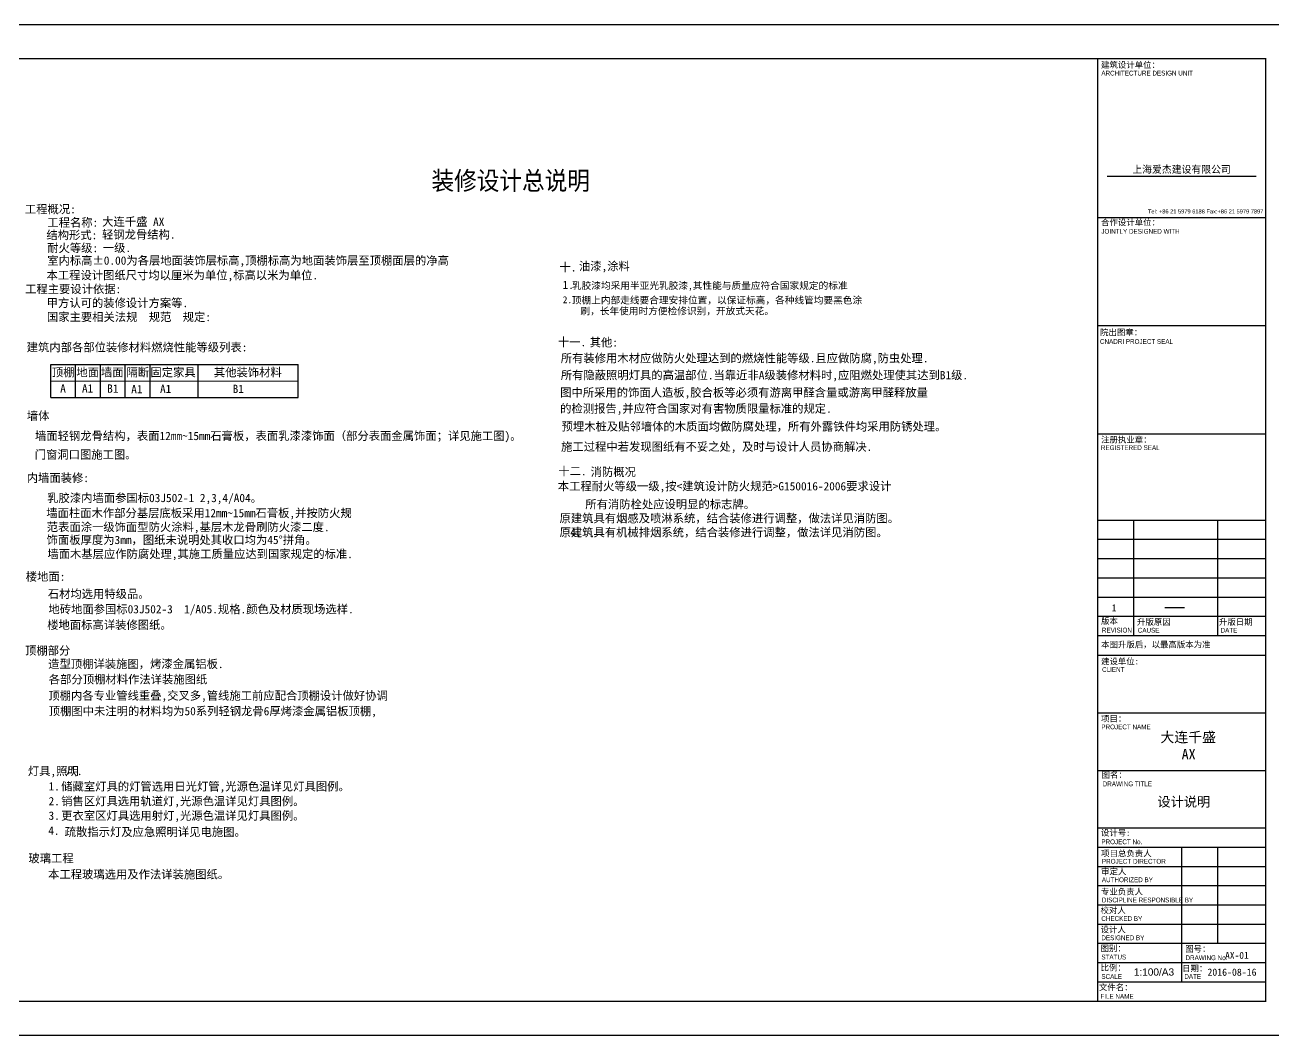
# Model space of a CAD drawing. Header units: millimetres. Extents: x 5896 to 6381, y 4295 to 4378.
# Drawn here: x 5940.39 to 5975.74, y 4349.31 to 4377.92 of the extents above; entities that cross this region are included whole.
import ezdxf
from ezdxf.enums import TextEntityAlignment as Align

# ---------------------------------------------------------------- set-up
doc = ezdxf.new("R2010")
doc.units = ezdxf.units.MM
doc.layers.add('GA_X DIM', color=8, linetype='Continuous')
doc.layers.add('图框', color=254, linetype='Continuous')
doc.styles.add('-仿宋_GB2312', font='', dxfattribs={"width": 0.8})
doc.styles.add('ARIAL', font='Arial.ttf')
doc.styles.add('FUGUE', font='Arial.ttf')
doc.styles.add('HT', font='')
doc.styles.get("Standard").update_dxf_attribs({"font": 'Arial.ttf'})
doc.styles.add('图框明细', font='')
doc.styles.add('图签-仿宋', font='')
doc.styles.add('图签-黑体', font='')
doc.styles.get('-仿宋_GB2312').set_extended_font_data('SimSun')
doc.styles.get('HT').set_extended_font_data('SimHei')
doc.styles.get('图框明细').set_extended_font_data('NSimSun')
doc.styles.get('图签-仿宋').set_extended_font_data('FangSong_GB2312')
doc.styles.get('图签-黑体').set_extended_font_data('SimHei')

# ---------------------------------------------------------------- blocks, each defined once
blk = doc.blocks.new('tukuang')
at = {"layer": '图框'}
for p, q in [((155.6, 1739.4), (155.6, 2870.7)), ((3606.1, 2870.7), (3606.1, 99)), ((99, 2729.3), (212.1, 2729.3)), ((99, 2644.4), (212.1, 2644.4)), ((99, 2503), (212.1, 2503)), ((3634.3, 2525.2), (4072.7, 2525.2)), ((99, 2418.2), (212.1, 2418.2)), ((3606.1, 2404), (4101, 2404)), ((99, 2276.8), (212.1, 2276.8)), ((99, 2191.9), (212.1, 2191.9)), ((3606.1, 2085.9), (4101, 2085.9)), ((99, 2050.5), (212.1, 2050.5)), ((99, 1965.7), (212.1, 1965.7)), ((99, 1824.2), (212.1, 1824.2)), ((3606.1, 1767.7), (4101, 1767.7)), ((99, 1598), (212.1, 1598)), ((4101, 1513.1), (3606.1, 1513.1)), ((3712.1, 1513.1), (3712.1, 1173.7)), ((3959.6, 1513.1), (3959.6, 1173.7)), ((4101, 1456.6), (3606.1, 1456.6)), ((4101, 1400), (3606.1, 1400)), ((4101, 1343.4), (3606.1, 1343.4)), ((4101, 1286.9), (3606.1, 1286.9)), ((3804.6, 1257.4), (3862.4, 1257.4)), ((4101, 1230.3), (3606.1, 1230.3)), ((4101, 1173.7), (3606.1, 1173.7)), ((3606.1, 1117.2), (4101, 1117.2)), ((3606.1, 947.5), (4101, 947.5)), ((3606.1, 777.8), (4101, 777.8)), ((4101, 608.1), (3606.1, 608.1)), ((4101, 551.5), (3606.1, 551.5)), ((3853.5, 551.5), (3853.5, 155.6)), ((3959.6, 551.5), (3959.6, 268.7)), ((4101, 494.9), (3606.1, 494.9)), ((4101, 438.4), (3606.1, 438.4)), ((4101, 381.8), (3606.1, 381.8)), ((4101, 325.3), (3606.1, 325.3)), ((4101, 268.7), (3606.1, 268.7)), ((4101, 212.1), (3606.1, 212.1)), ((4101, 155.6), (3606.1, 155.6))]:
    blk.add_line(p, q, dxfattribs=at)
blk.add_lwpolyline([(0, 0), (4200, 0), (4200, 2969.7), (0, 2969.7)], close=True, dxfattribs=at)
at = {"layer": '图框', "const_width": 4.24}
for points in [[(99, 1511), (99, 2872.8)], [(99, 2870.7), (212.1, 2870.7)], [(99, 1739.4), (212.1, 1739.4)], [(99, 1513.1), (212.1, 1513.1)]]:
    blk.add_lwpolyline(points, dxfattribs=at)
blk.add_lwpolyline([(212.1, 2870.7), (4101, 2870.7), (4101, 99), (212.1, 99)], close=True, dxfattribs=at)
at = {"layer": '图框'}
for s, height, style, p in [('建筑设计单位：', 17.68, 'HT', (3616.6, 2843.5)), ('合作设计单位：', 17.68, 'HT', (3616.7, 2380.2)), ('院出图章：', 17.68, '图签-黑体', (3614.1, 2057)), ('注册执业章：', 17.68, '图签-黑体', (3616.9, 1741.7)), ('1', 21.2, '图签-仿宋', (3647.7, 1245.3)), ('版本', 17.68, '图签-黑体', (3616.9, 1208.3)), ('升版原因', 17.68, '图签-黑体', (3722.5, 1205.7)), ('升版日期', 17.68, '图签-黑体', (3963.4, 1205.7)), ('本图升版后，以最高版本为准', 17.677, '图签-黑体', (3616.9, 1139.3)), ('建设单位:', 17.68, '图签-黑体', (3616.8, 1089.8)), ('项目：', 17.68, '图签-黑体', (3616.8, 921.4)), ('图名：', 17.68, '图签-黑体', (3618.2, 756)), ('设计号:', 17.68, '图签-黑体', (3616.3, 585.7)), ('项目总负责人', 17.68, '图签-黑体', (3616.9, 525.2)), ('审定人', 17.68, '图签-黑体', (3616.9, 471.9)), ('专业负责人', 17.68, '图签-黑体', (3616.6, 412.8)), ('校对人', 17.68, '图签-黑体', (3615.3, 357.8)), ('设计人', 17.68, '图签-黑体', (3615.3, 301.3)), ('图别：', 17.68, '图签-黑体', (3615.3, 246.1)), ('图号：', 17.68, '图签-黑体', (3864.1, 244.6)), ('比例：', 17.68, '图签-黑体', (3615.4, 189.4)), ('日期：', 17.68, '图签-黑体', (3855.1, 187.1)), ('文件名：', 17.68, '图签-黑体', (3610.6, 131.4))]:
    blk.add_text(s, height=height, dxfattribs=dict(at, style=style)).set_placement(p)
at = {"layer": '图框', "style": 'ARIAL', "width": 0.75}
for s, height, p in [('ARCHITECTURE DESIGN UNIT', 14.141, (3617.7, 2821.1)), ('JOINTLY DESIGNED WITH', 14.141, (3617.7, 2356)), ('CNADRI PROJECT SEAL', 14.141, (3613.6, 2032.1)), ('REGISTERED SEAL', 14.141, (3616.4, 1720)), ('REVISION', 14.14, (3619.2, 1183.5)), ('CAUSE', 14.14, (3724.8, 1183.1)), ('DATE', 14.14, (3968.2, 1183.1)), ('CLIENT', 14.14, (3619.9, 1067.6)), ('PROJECT NAME', 14.141, (3617.7, 898.9)), ('DRAWING TITLE', 14.141, (3621.7, 731.4)), ('PROJECT No.', 14.141, (3617.7, 561.1)), ('PROJECT DIRECTOR', 14.141, (3619.2, 503.8)), ('AUTHORIZED BY', 14.141, (3619.2, 449.5)), ('DISCIPLINE RESPONSIBLE BY', 14.141, (3619.2, 390)), ('CHECKED BY', 14.14, (3617.7, 335.5)), ('DESIGNED BY', 14.141, (3617.7, 278.9)), ('STATUS', 14.14, (3617.7, 222.3)), ('DRAWING No.', 14.141, (3865.1, 220.2)), ('SCALE', 14.14, (3617.7, 165.1)), ('DATE', 14.14, (3861.6, 165.1)), ('FILE NAME', 14.14, (3614.9, 106.8))]:
    blk.add_text(s, height=height, dxfattribs=at).set_placement(p)
at = {"layer": '图框'}
for s, style, p in [('工艺', '图签-黑体', (136.9, 2656.3)), ('设备', '图签-黑体', (193.1, 2657.2)), ('动力', '图签-黑体', (136.3, 2429.7)), ('总图', '图签-黑体', (193.1, 2427.1)), ('电气', '图签-黑体', (136.9, 2203.8)), ('电讯', '图签-黑体', (193.1, 2202.8)), ('给排水', '图签-黑体', (136.3, 1969.5)), ('暖通', 'HT', (189.6, 1971.9)), ('建筑', '图签-黑体', (136.4, 1756.9)), ('结构', '图签-黑体', (191.7, 1755.6)), ('制图人', '图签-黑体', (162.3, 1518.2))]:
    blk.add_text(s, height=17.68, rotation=90, dxfattribs=dict(at, style=style)).set_placement(p)
at = {"layer": '图框', "insert": (3853.5, 2544), "char_height": 21.212, "width": 494.949, "attachment_point": 5, "line_spacing_factor": 0.66852, "style": 'FUGUE'}
blk.add_mtext('{\\fLiSu|b0|i0|c134|p49;\\C251;上海爱杰建设有限公司}', dxfattribs=at)
at = {"layer": '图框', "insert": (3754.5, 2415.4), "char_height": 21.647, "attachment_point": 7, "line_spacing_factor": 0.66852, "style": 'FUGUE'}
blk.add_mtext('{\\H0.55168x;\\C7;Tel: +86 21 5979 6188 Fax:+86 21 5979 7897}', dxfattribs=at)
at = {"layer": '图框', "insert": (3669.6, 890.8), "char_height": 30, "width": 393.518, "attachment_point": 1, "style": 'ARIAL'}
blk.add_mtext('\\pi121.59;{\\fSimSun|b0|i0|c134|p2;\\C7;大连千盛\\P\\pi184.27;AX}', dxfattribs=at)
at = {"layer": '图框', "attachment_point": 4}
for s, insert, char_height, width in [('1:100/A3', (3713, 185.2), 21.21, 119.272), ('{\\fSTSong|b0|i0|c0|p2;\\C7;201\\fSTSong|b0|i0|c134|p2;6-08\\fSTSong|b0|i0|c0|p2;-\\fSTSong|b0|i0|c134|p2;16}', (3929.5, 184.7), 21.2121, 11.04)]:
    blk.add_mtext(s, dxfattribs=dict(at, insert=insert, char_height=char_height, width=width))

msp = doc.modelspace()

# ---------------------------------------------------------------- linework, layer by layer
at = {"color": 3}
for p, q in [((5941.115, 4367.367), (5941.115, 4368.307)), ((5941.115, 4368.307), (5948.126, 4368.307)), ((5941.82, 4367.367), (5941.82, 4368.307)), ((5942.525, 4367.367), (5942.525, 4368.307)), ((5943.23, 4367.367), (5943.23, 4368.307)), ((5943.935, 4367.367), (5943.935, 4368.307)), ((5945.295, 4367.367), (5945.295, 4368.307)), ((5948.126, 4367.367), (5948.126, 4368.307)), ((5941.115, 4367.837), (5948.126, 4367.833)), ((5941.115, 4367.367), (5948.126, 4367.367))]:
    msp.add_line(p, q, dxfattribs=at)

# ---------------------------------------------------------------- block references
at = {"layer": 'GA_X DIM', "xscale": 0.009635294117647079, "yscale": 0.009635294117647079, "zscale": 0.009635294117647079}
msp.add_blockref('tukuang', (5936.022, 4349.307), dxfattribs=at)

# ---------------------------------------------------------------- texts
at = {"color": 3, "linetype": 'ByBlock', "style": '-仿宋_GB2312', "width": 0.9}
msp.add_text('装修设计总说明', height=0.5223, dxfattribs=at).set_placement((5951.903, 4373.25))
at = {"color": 3, "style": '图框明细'}
for s, height, p in [('工程概况:', 0.235, (5940.385, 4372.584)), ('大连千盛 AX', 0.235, (5942.574, 4372.229)), ('工程名称:', 0.235, (5941.02, 4372.207)), ('轻钢龙骨结构.', 0.235, (5942.569, 4371.867)), ('结构形式:', 0.235, (5940.994, 4371.851)), ('耐火等级:', 0.235, (5941.017, 4371.485)), ('一级.', 0.235, (5942.591, 4371.492)), ('室内标高%%P0.00为各层地面装饰层标高,顶棚标高为地面装饰层至顶棚面层的净高', 0.23504, (5941.018, 4371.13)), ('油漆,涂料', 0.235, (5956.081, 4370.97)), ('本工程设计图纸尺寸均以厘米为单位,标高以米为单位.', 0.23504, (5940.997, 4370.715)), ('工程主要设计依据:', 0.235, (5940.39, 4370.323)), ('乳胶漆均采用半亚光乳胶漆,其性能与质量应符合国家规定的标准', 0.19586, (5955.881, 4370.44)), ('甲方认可的装修设计方案等.', 0.23504, (5941.003, 4369.928)), ('顶棚上内部走线要合理安排位置，以保证标高，各种线管均要黑色涂', 0.19586, (5955.878, 4370.028)), ('国家主要相关法规  规范  规定:', 0.23504, (5941.009, 4369.531)), ('刷，长年使用时方便检修识别，开放式天花。 ', 0.19586, (5956.123, 4369.72)), ('其他:', 0.235, (5956.384, 4368.811)), ('建筑内部各部位装修材料燃烧性能等级列表:', 0.23504, (5940.436, 4368.673)), ('所有装修用木材应做防火处理达到的燃烧性能等级.且应做防腐,防虫处理.', 0.23504, (5955.565, 4368.363)), ('顶棚', 0.235, (5941.15, 4367.963)), ('地面', 0.235, (5941.843, 4367.963)), ('墙面', 0.235, (5942.54, 4367.963)), ('隔断', 0.235, (5943.264, 4367.963)), ('固定家具', 0.235, (5943.941, 4367.963)), ('其他装饰材料', 0.235, (5945.738, 4367.963)), ('所有隐蔽照明灯具的高温部位.当靠近非A级装修材料时,应阻燃处理使其达到B1级.', 0.23504, (5955.565, 4367.884)), ('图中所采用的饰面人造板,胶合板等必须有游离甲醛含量或游离甲醛释放量', 0.23504, (5955.548, 4367.391)), ('的检测报告,并应符合国家对有害物质限量标准的规定.', 0.23504, (5955.548, 4366.935)), ('墙体', 0.235, (5940.44, 4366.732)), ('预埋木桩及贴邻墙体的木质面均做防腐处理，所有外露铁件均采用防锈处理。', 0.23504, (5955.589, 4366.429)), ('墙面轻钢龙骨结构，表面12mm~15mm石膏板，表面乳漆漆饰面（部分表面金属饰面；详见施工图)。', 0.23504, (5940.672, 4366.162)), ('施工过程中若发现图纸有不妥之处, 及时与设计人员协商解决.', 0.23504, (5955.574, 4365.856)), ('门窗洞口图施工图。', 0.235, (5940.663, 4365.633)), ('内墙面装修:', 0.235, (5940.437, 4364.972)), ('消防概况', 0.235, (5956.412, 4365.142)), ('本工程耐火等级一级,按<建筑设计防火规范>G150016-2006要求设计 ', 0.23504, (5955.48, 4364.737)), ('乳胶漆内墙面参国标03J502-1 2,3,4/A04。', 0.23504, (5941.017, 4364.404)), ('所有消防栓处应设明显的标志牌。', 0.23504, (5956.26, 4364.225)), (' 墙面柱面木作部分基层底板采用12mm~15mm石膏板,并按防火规', 0.23504, (5940.831, 4363.976)), ('原建筑具有烟感及喷淋系统，结合装修进行调整，做法详见消防图。', 0.23504, (5955.53, 4363.828)), ('范表面涂一级饰面型防火涂料,基层木龙骨刷防火漆二度.', 0.23504, (5941.004, 4363.58)), ('原建筑具有机械排烟系统，结合装修进行调整，做法详见消防图。', 0.23504, (5955.53, 4363.429)), ('饰面板厚度为3mm，图纸未说明处其收口均为45%%D拼角。', 0.23504, (5941.002, 4363.216)), ('墙面木基层应作防腐处理,其施工质量应达到国家规定的标准.', 0.23504, (5941.021, 4362.817)), ('楼地面:', 0.235, (5940.41, 4362.176)), ('石材均选用特级品。', 0.235, (5941.033, 4361.686)), ('地砖地面参国标03J502-3  1/A05.规格.颜色及材质现场选样.', 0.23504, (5941.051, 4361.253)), ('楼地面标高详装修图纸。', 0.23504, (5941.017, 4360.809)), ('顶棚部分', 0.235, (5940.389, 4360.081)), ('造型顶棚详装施图，烤漆金属铝板.', 0.23504, (5941.045, 4359.702)), ('各部分顶棚材料作法详装施图纸', 0.23504, (5941.062, 4359.265)), ('顶棚内各专业管线重叠,交叉多,管线施工前应配合顶棚设计做好协调', 0.23504, (5941.049, 4358.805)), ('顶棚图中未注明的材料均为50系列轻钢龙骨6厚烤漆金属铝板顶棚,', 0.23504, (5941.06, 4358.366)), ('灯具,照明', 0.235, (5940.469, 4356.666)), ('储藏室灯具的灯管选用日光灯管,光源色温详见灯具图例。', 0.23504, (5941.413, 4356.232)), ('销售区灯具选用轨道灯,光源色温详见灯具图例。', 0.23504, (5941.413, 4355.814)), ('更衣室区灯具选用射灯,光源色温详见灯具图例。', 0.23504, (5941.413, 4355.403)), ('疏散指示灯及应急照明详见电施图。', 0.23504, (5941.513, 4354.943)), ('玻璃工程', 0.235, (5940.484, 4354.197)), ('本工程玻璃选用及作法详装施图纸。', 0.23504, (5941.042, 4353.742))]:
    msp.add_text(s, height=height, dxfattribs=at).set_placement(p)
for s, height, p in [('十.', 0.235, (5956.008, 4370.938)), ('1.', 0.235, (5955.938, 4370.441)), ('2.', 0.1959, (5955.888, 4370.04)), ('十一.', 0.235, (5956.286, 4368.82)), ('A', 0.235, (5941.545, 4367.508)), ('A1', 0.235, (5942.322, 4367.508)), ('B1', 0.235, (5943.036, 4367.503)), ('A1', 0.235, (5943.716, 4367.488)), ('A1', 0.235, (5944.533, 4367.495)), ('B1', 0.235, (5946.59, 4367.495)), ('十二.', 0.235, (5956.297, 4365.165)), ('4.', 0.235, (5956.155, 4363.433)), ('八.', 0.235, (5942.015, 4356.671)), ('1.', 0.235, (5941.375, 4356.235)), ('2.', 0.235, (5941.375, 4355.816)), ('3.', 0.235, (5941.375, 4355.405)), ('4.', 0.235, (5941.367, 4354.979))]:
    msp.add_text(s, height=height, dxfattribs=at).set_placement(p, align=Align.RIGHT)
at = {"layer": '图框', "insert": (5972.466, 4355.901), "char_height": 0.27513, "attachment_point": 4}
msp.add_mtext_dynamic_manual_height_columns('{\\fSimSun|b0|i0|c134|p2;设计说明}', width=1669.25803, gutter_width=1, heights=[0], dxfattribs=at)
at = {"layer": '图框', "insert": (5974.385, 4351.563), "char_height": 0.19652, "width": 0.10228, "attachment_point": 4}
msp.add_mtext('{\\fSimSun|b0|i0|c0|p2;A\\fSimSun|b0|i0|c134|p2;X\\fSimSun|b0|i0|c0|p2;-01}', dxfattribs=at)

doc.saveas('drawing.dxf')
